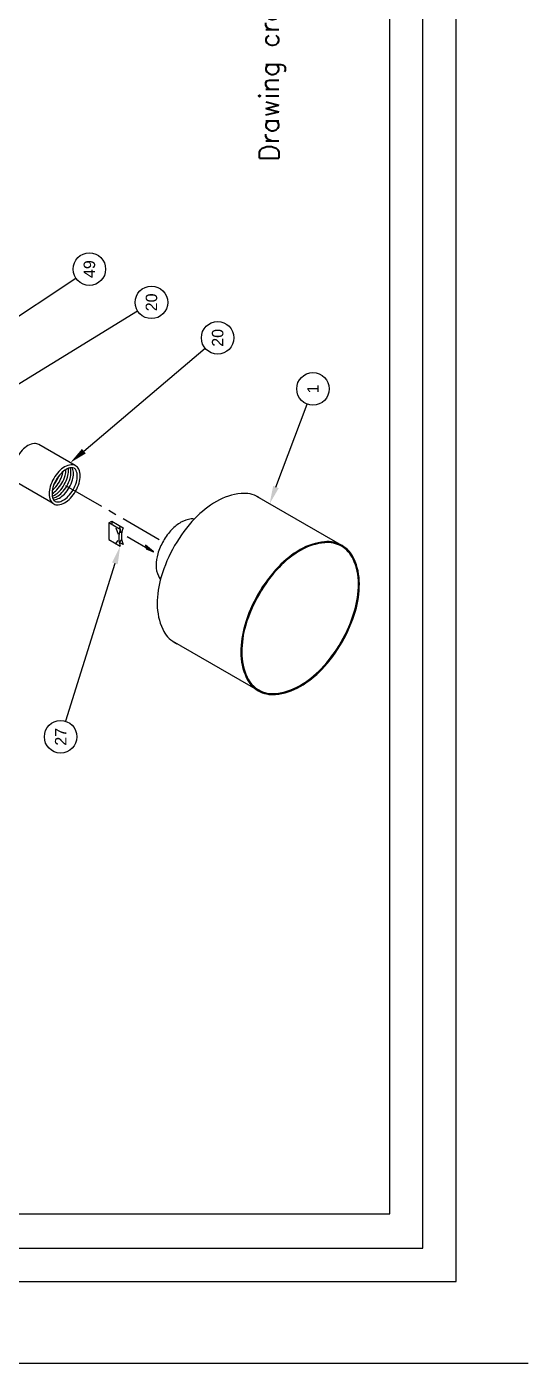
# Model space of a CAD drawing. Header units: millimetres. Extents: x 43 to 3711, y 1330 to 4598.
# Drawn here: x 3696.31 to 3711.41, y 1564.3 to 1604.54 of the extents above; entities that cross this region are included whole.
import ezdxf
from ezdxf.enums import TextEntityAlignment as Align

# ---------------------------------------------------------------- set-up
doc = ezdxf.new("R2010")
doc.units = ezdxf.units.MM
doc.linetypes.add('CENTER', pattern=[2, 1.25, -0.25, 0.25, -0.25])
for name, color, linetype in [('102', 3, 'Continuous'), ('103', 7, 'Continuous'), ('BORDER', 7, 'Continuous')]:
    doc.layers.add(name, color=color, linetype=linetype)
doc.styles.add('ROMANS', font='romans', dxfattribs={"width": 0.75, "height": 8})
doc.styles.get("Standard").update_dxf_attribs({"font": 'arial.ttf'})

# ---------------------------------------------------------------- blocks, each defined once
blk = doc.blocks.new('BLURB')
at = {"layer": 'BORDER', "style": 'ROMANS'}
blk.add_text('Drawing created with AutoCAD and a registered developer third party application', height=0.32377, dxfattribs=at).set_placement((11.232, 1.799))
blk = doc.blocks.new('A$C3A585D41')
at = {"color": 1}
for p, q in [((3.466, 62.575), (3.466, 3.175)), ((3.466, 3.175), (93.393, 3.175))]:
    blk.add_line(p, q, dxfattribs=at)
at = {"color": 4}
for p, q in [((4.504, 61.575), (4.504, 4.175)), ((4.504, 4.175), (92.393, 4.175))]:
    blk.add_line(p, q, dxfattribs=at)
blk.add_lwpolyline([(2.466, 63.4), (2.466, 2.175), (94.303, 2.175), (94.303, 63.4)], close=True)
at = {"layer": '102'}
for p, q in [((25.884, 14.31), (26.514, 15.401)), ((27.028, 13.647), (27.658, 14.738)), ((24.797, 12.638), (24.596, 12.291)), ((25.303, 12.638), (24.797, 12.638)), ((25.102, 12.291), (25.303, 12.638)), ((25.355, 12.548), (25.157, 12.205)), ((25.355, 12.548), (25.249, 12.548)), ((25.303, 12.638), (25.355, 12.548)), ((24.686, 12.316), (24.596, 12.291)), ((24.647, 12.206), (24.713, 12.321)), ((24.737, 12.231), (24.647, 12.206)), ((24.686, 12.419), (24.768, 12.35)), ((24.775, 12.332), (24.686, 12.316)), ((24.803, 12.254), (24.723, 12.308)), ((24.826, 12.248), (24.737, 12.231)), ((24.921, 12.332), (24.775, 12.332)), ((24.971, 12.248), (24.826, 12.248)), ((25.02, 12.312), (24.921, 12.332)), ((25.155, 12.421), (24.964, 12.348)), ((25.071, 12.228), (24.971, 12.248)), ((25.004, 12.261), (25.186, 12.299)), ((25.097, 12.292), (25.02, 12.312)), ((25.157, 12.205), (25.071, 12.228)), ((20.223, 8.088), (21.741, 10.717)), ((24.579, 5.543), (26.101, 8.179))]:
    blk.add_line(p, q, dxfattribs=at)
for points in [[(27.66, 14.74, 0.156851), (27.689, 14.877, 0.106617), (27.627, 15.071, 0.072341), (27.492, 15.241, 0.058752), (27.278, 15.401, 0.058752)], [(25.998, 14.301, 0.032521), (25.999, 14.283, 0.106617), (26.05, 14.124, 0.072341), (26.169, 13.973, 0.058752), (26.367, 13.825, 0.058752), (26.594, 13.727, 0.072341), (26.785, 13.699, 0.106617), (26.948, 13.735, 0.032521), (26.964, 13.743, 0.156851)], [(26.047, 14.323, 0.084334), (26.093, 14.199, 0.072341), (26.212, 14.047, 0.058752), (26.41, 13.9, 0.058752), (26.637, 13.802, 0.072341), (26.828, 13.774, 0.084334), (26.959, 13.797, 0.032521)], [(26.106, 14.339, 0.045471), (26.136, 14.274, 0.072341), (26.255, 14.122, 0.058752), (26.454, 13.975, 0.058752), (26.681, 13.877, 0.072341), (26.871, 13.849, 0.045471), (26.943, 13.856, 0.032521)], [(26.181, 14.345, 0.071025), (26.299, 14.197, 0.058752), (26.497, 14.049, 0.058752), (26.724, 13.952, 0.071025), (26.911, 13.924, 0.106617)], [(26.281, 14.337, 0.033243), (26.342, 14.272, 0.058752), (26.54, 14.124, 0.058752), (26.767, 14.027, 0.033243), (26.854, 14.007, 0.106617)], [(26.451, 14.289, 0.03794), (26.583, 14.199, 0.03794), (26.727, 14.13, 0.072341)], [(24.616, 10.653, 0.058752), (23.678, 11.057, 0.072341), (22.856, 11.176, 0.106617), (22.097, 11.012, 0.156851), (21.7, 10.653, 0.021738), (21.665, 10.586, 0.106617)], [(24.76, 10.991, 0.058752), (24.367, 11.16, 0.072341), (24.023, 11.21, 0.106617), (23.705, 11.142, 0.080502), (23.607, 11.077, 0.156851)], [(25.416, 10.06, 0.06316), (25.419, 10.152, 0.106617), (25.319, 10.462, 0.072341), (25.103, 10.735, 0.058752), (24.76, 10.991, 0.058752)], [(26.043, 8.079, 0.016572), (26.074, 8.128, 0.156851), (26.187, 8.651, 0.106617), (25.949, 9.391, 0.072341), (25.434, 10.043, 0.058752), (24.616, 10.653, 0.058752)]]:
    blk.add_lwpolyline(points, format="xyb", dxfattribs=at)
for points in [[(26.638, 14.295, 0.058752), (26.393, 14.4, 0.072341), (26.178, 14.432, 0.106617), (25.979, 14.389, 0.156851), (25.875, 14.295, 0.156851), (25.845, 14.158, 0.106617), (25.908, 13.964, 0.072341), (26.042, 13.793, 0.058752), (26.257, 13.633, 0.058752), (26.502, 13.528, 0.072341), (26.718, 13.496, 0.106617), (26.916, 13.539, 0.156851), (27.02, 13.633, 0.156851), (27.05, 13.77, 0.106617), (26.988, 13.964, 0.072341), (26.853, 14.135, 0.058752)], [(26.595, 14.22, 0.058752), (26.368, 14.318, 0.072341), (26.178, 14.345, 0.106617), (26.014, 14.31, 0.156851), (25.95, 14.252, 0.156851), (25.931, 14.166, 0.106617), (25.982, 14.007, 0.072341), (26.102, 13.856, 0.058752), (26.3, 13.708, 0.058752), (26.527, 13.611, 0.072341), (26.718, 13.583, 0.106617), (26.881, 13.618, 0.156851), (26.945, 13.677, 0.156851), (26.964, 13.762, 0.106617), (26.913, 13.921, 0.072341), (26.793, 14.072, 0.058752)], [(23.164, 8.135, 0.058752), (22.226, 8.538, 0.072341), (21.404, 8.658, 0.106617), (20.645, 8.494, 0.156851), (20.248, 8.135, 0.156851), (20.135, 7.612, 0.106617), (20.373, 6.872, 0.072341), (20.888, 6.22, 0.058752), (21.706, 5.61, 0.058752), (22.644, 5.206, 0.072341), (23.466, 5.087, 0.106617), (24.225, 5.25, 0.156851), (24.622, 5.61, 0.156851), (24.735, 6.133, 0.106617), (24.497, 6.872, 0.072341), (23.982, 7.524, 0.058752)], [(23.15, 8.11, 0.058752), (22.218, 8.511, 0.072341), (21.404, 8.629, 0.106617), (20.657, 8.468, 0.156851), (20.273, 8.12, 0.156851), (20.164, 7.615, 0.106617), (20.398, 6.887, 0.072341), (20.908, 6.241, 0.058752), (21.72, 5.634, 0.058752), (22.652, 5.234, 0.072341), (23.466, 5.115, 0.106617), (24.214, 5.277, 0.156851), (24.597, 5.624, 0.156851), (24.706, 6.13, 0.106617), (24.472, 6.858, 0.072341), (23.963, 7.503, 0.058752)]]:
    blk.add_lwpolyline(points, format="xyb", close=True, dxfattribs=at)
at = {"layer": '103'}
for p, q in [((29.8, 17.966), (32.672, 13.629)), ((29.267, 15.705), (31.685, 11.769)), ((24.082, 12.452), (19.33, 13.94)), ((27.462, 13.385), (30.557, 9.731)), ((24.893, 12.079), (24.434, 11.284)), ((24.434, 11.284), (24.631, 11.525)), ((24.524, 11.511), (24.434, 11.284)), ((24.44, 11.297), (24.624, 11.524)), ((24.528, 11.509), (24.443, 11.295)), ((24.445, 11.311), (24.618, 11.524)), ((24.45, 11.324), (24.612, 11.523)), ((24.532, 11.508), (24.452, 11.306)), ((24.455, 11.337), (24.606, 11.522)), ((24.461, 11.351), (24.599, 11.521)), ((24.536, 11.506), (24.461, 11.317)), ((24.466, 11.364), (24.593, 11.52)), ((24.471, 11.377), (24.587, 11.519)), ((24.477, 11.391), (24.581, 11.519)), ((24.482, 11.404), (24.574, 11.518)), ((24.487, 11.417), (24.568, 11.517)), ((24.492, 11.431), (24.562, 11.516)), ((24.631, 11.525), (24.524, 11.511)), ((24.627, 11.52), (24.525, 11.507)), ((24.623, 11.515), (24.525, 11.502)), ((24.619, 11.511), (24.526, 11.498)), ((24.615, 11.506), (24.526, 11.494)), ((24.611, 11.501), (24.527, 11.49)), ((24.607, 11.496), (24.528, 11.485)), ((24.603, 11.491), (24.528, 11.481)), ((24.599, 11.486), (24.529, 11.477)), ((26.38, 7.6), (28.877, 6.658))]:
    blk.add_line(p, q, dxfattribs=at)
at = {"layer": '103', "linetype": 'CENTER'}
blk.add_line((26.431, 13.934), (24.739, 11.003), dxfattribs=at)
at = {"layer": '103', "color": 1}
for centre in [(18.863, 14.086), (32.942, 13.22), (31.941, 11.351), (30.873, 9.357), (29.335, 6.485)]:
    blk.add_circle(centre, 0.49, dxfattribs=at)
at = {"layer": '103'}
for points in [[(27.393, 13.327), (27.53, 13.443), (27.113, 13.796)], [(24.109, 12.537), (24.055, 12.366), (24.596, 12.291)], [(26.349, 7.516), (26.412, 7.684), (25.877, 7.79)]]:
    blk.add_solid(points, dxfattribs=at)
at = {"xscale": 1.8, "yscale": 1.8, "zscale": 1.8}
blk.add_blockref('BLURB', (15.966, 4.275), dxfattribs=at)
at = {"layer": '103'}
for s, height, p in [('27', 0.3456, (18.863, 14.086)), ('49', 0.3456, (32.942, 13.22)), ('20', 0.3456, (31.941, 11.351)), ('20', 0.3456, (30.873, 9.357)), ('1', 0.346, (29.335, 6.485))]:
    blk.add_text(s, height=height, dxfattribs=at).set_placement(p, align=Align.MIDDLE)

msp = doc.modelspace()

# ---------------------------------------------------------------- linework, layer by layer
msp.add_line((2683.161, 1564.302), (3711.413, 1564.302))

# ---------------------------------------------------------------- block references
at = {"rotation": 90}
msp.add_blockref('A$C3A585D41', (3711.413, 1564.302), dxfattribs=at)

doc.saveas('drawing.dxf')
